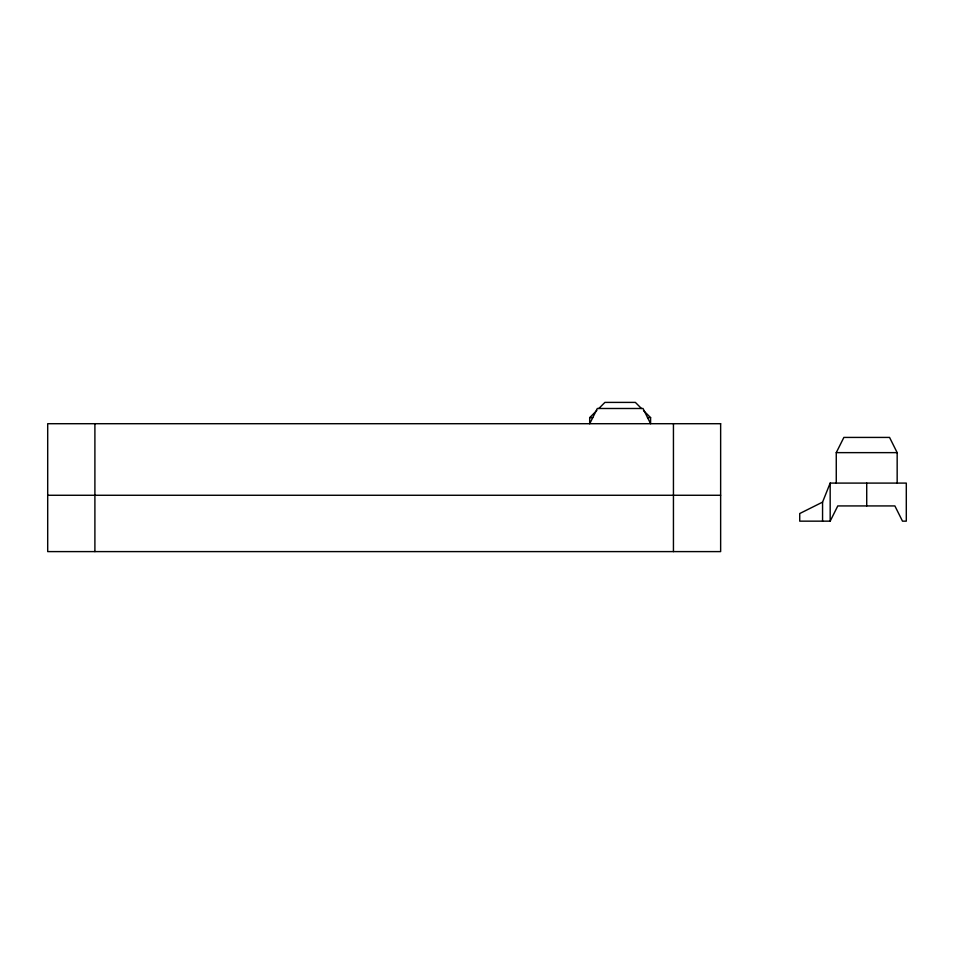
<?xml version="1.0" encoding="UTF-8"?>
<svg xmlns="http://www.w3.org/2000/svg" width="954" height="954" viewBox="0 0 954 954"><rect width="100%" height="100%" fill="white"/><g stroke="black" fill="none" stroke-linecap="round" stroke-linejoin="round"><path stroke-width="1.43" d="M822.563 502.126L830.171 483.094L906.3 483.094L906.3 521.158L902.496 521.158L894.876 505.93L837.791 505.93L830.171 521.158L799.726 521.158L799.726 513.538L822.563 502.126L822.563 521.158M589.715 423.707L597.323 408.491L643.008 408.491L650.616 423.707M836.264 483.094L836.264 452.637L843.873 437.421L889.557 437.421L897.165 452.637L897.165 483.094M589.691 423.469L589.691 417.625L596.799 410.518M598.826 408.491L604.919 402.397L635.364 402.397L641.458 408.491M589.691 417.625L592.756 417.625M647.527 417.625L650.592 417.625L650.592 423.469M836.264 452.637L897.165 452.637M47.7 495.269L720.64 495.269M643.485 410.518L650.592 417.625M866.721 483.094L866.721 505.93M830.171 483.094L830.171 521.158M673.441 423.707L673.441 551.603M94.899 423.707L94.899 551.603M720.64 423.707L47.7 423.707L47.7 551.603L720.64 551.603L720.64 423.707"/></g></svg>
